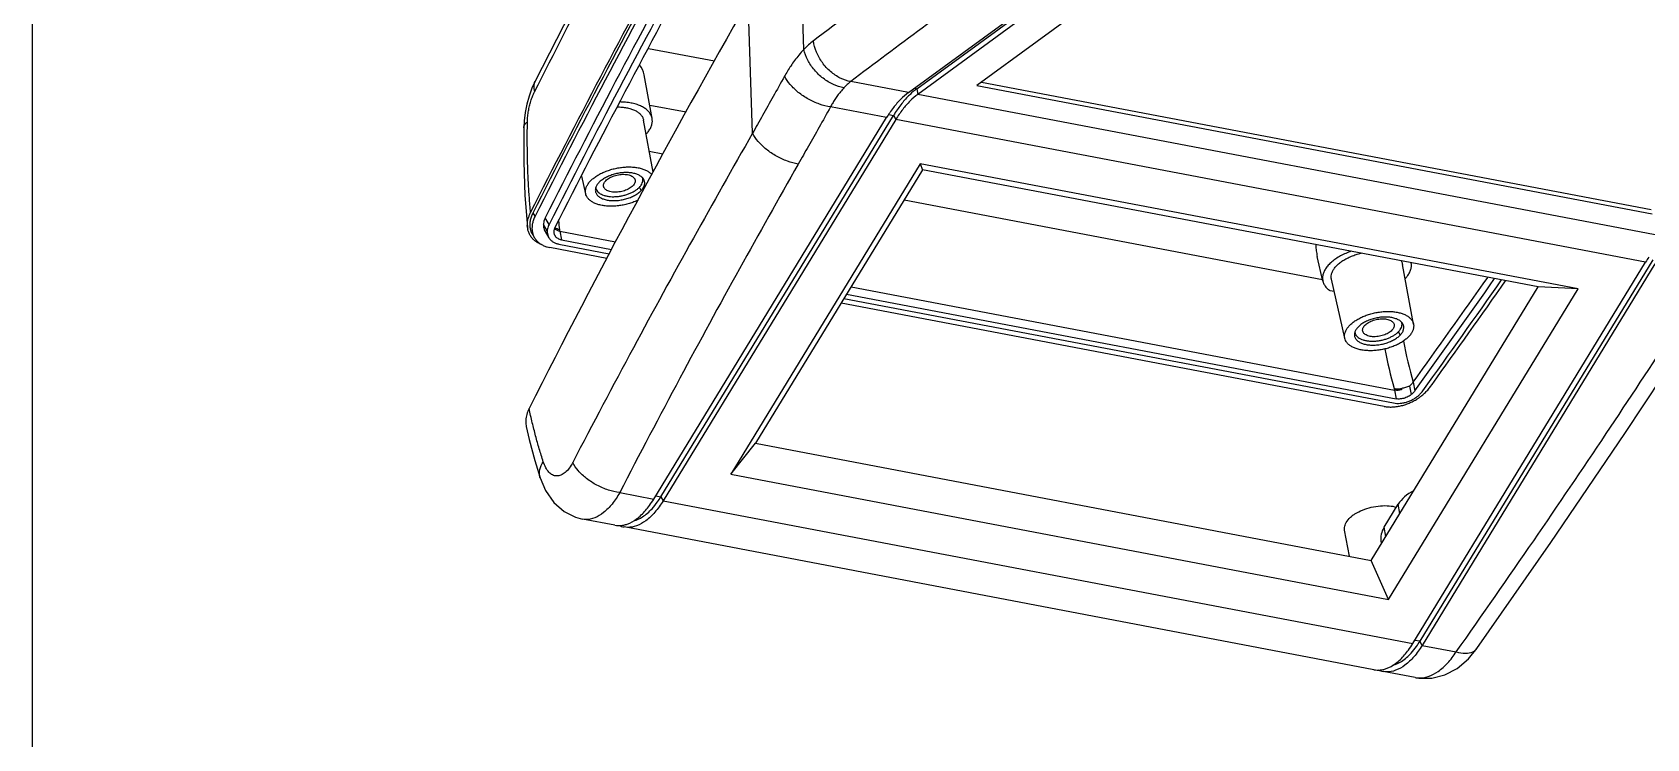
# Model space of a CAD drawing. Header units: millimetres. Extents: x -2947 to 97, y -3022 to 322.
# Drawn here: x -2052.6 to -1891.6, y -2228.8 to -2158.4 of the extents above; entities that cross this region are included whole.
import ezdxf

# ---------------------------------------------------------------- set-up
doc = ezdxf.new("R2010")
doc.units = ezdxf.units.MM
doc.layers.get('0').update_dxf_attribs({"linetype": 'CONTINUOUS'})
doc.layers.get('Defpoints').update_dxf_attribs({"linetype": 'CONTINUOUS'})

msp = doc.modelspace()

# ---------------------------------------------------------------- linework, layer by layer
at = {"color": 7}
for p, q in [((-1965.198497382367, -2164.444777481754), (-1918.122194404267, -2130.087105257353)), ((-1964.361793097167, -2164.069100855554), (-1917.285490119067, -2129.711428631254)), ((-1917.192521552467, -2130.263916289453), (-1964.268824530567, -2164.621588513754)), ((-1915.652290758267, -2132.548055700954), (-1958.378363659567, -2163.730801908954)), ((-1975.632687225667, -2160.157345748853), (-1976.001516724167, -2149.020033511354)), ((-1996.363378551067, -2151.437903607753), (-2002.444286420367, -2163.293468454453)), ((-1980.749333304067, -2168.500937831353), (-1981.191596587567, -2155.314798158353)), ((-1991.133413210167, -2160.037904479554), (-1984.537045591067, -2161.292447594954)), ((-1990.761072545067, -2167.023837329054), (-1991.558670922567, -2162.667038815854)), ((-2002.761075655467, -2163.995671054453), (-2003.044131415367, -2164.790177855254)), ((-2002.444211619767, -2163.293346167553), (-2002.761075655467, -2163.995671054453)), ((-2002.444222172467, -2163.293340851654), (-2002.444286420367, -2163.293468454453)), ((-1965.198497382367, -2164.444777481754), (-1970.955588438667, -2163.349855235754)), ((-1964.617196119567, -2164.020526701854), (-1964.361793097167, -2164.069100855554)), ((-1964.361793097167, -2164.069100855554), (-1964.268824530567, -2164.621588513754)), ((-1958.378363659567, -2163.730801908954), (-1890.996245472267, -2176.545957088654)), ((-1957.915534037967, -2163.393015221654), (-1891.095832256567, -2176.101206510753)), ((-2003.266268163567, -2165.606824960654), (-2003.427723060567, -2166.430572354453)), ((-2003.044131415367, -2164.790177855254), (-2003.266268163567, -2165.606824960654)), ((-1991.005628104867, -2165.687977917254), (-1987.382672332367, -2166.377014440353)), ((-1967.380531271067, -2166.942523223954), (-1972.971262562967, -2165.879239587553)), ((-1889.477604401367, -2178.845853316053), (-1964.268824530567, -2164.621588513754)), ((-2003.528387960167, -2167.246514043954), (-2003.567199332767, -2167.973099539954)), ((-2003.427723060567, -2166.430572354453), (-2003.528387960167, -2167.246514043954)), ((-1990.668932632967, -2172.387940594454), (-1991.619754147667, -2167.194176567953)), ((-1990.600173731867, -2204.962507374254), (-1967.380531271067, -2166.942523223954)), ((-1989.894391479967, -2204.736695492653), (-1966.674749019267, -2166.716711342353)), ((-1966.450858419367, -2167.119334256054), (-1989.670500880067, -2205.139318406354)), ((-1967.162373975167, -2166.623971760253), (-1966.674749019267, -2166.716711342353)), ((-1966.674749019267, -2166.716711342353), (-1966.450858419367, -2167.119334256054)), ((-1891.659638290067, -2181.343599058253), (-1966.450858419367, -2167.119334256054)), ((-2003.567209309567, -2167.973084483954), (-2003.571508219567, -2171.343430878554)), ((-1991.051882011767, -2170.296119283254), (-1989.683864740567, -2170.556297414853)), ((-2003.571508219567, -2171.343430878554), (-2003.449042413767, -2174.700723132953)), ((-1964.029285700267, -2171.530499987054), (-1982.925342708267, -2202.471018953353)), ((-1963.799550367067, -2172.129630035054), (-1980.446076778967, -2199.386753886354)), ((-1898.404511783367, -2184.011432376853), (-1964.029285700267, -2171.530499987054)), ((-1964.029285700267, -2171.530499987054), (-1963.799550367067, -2172.129630035054)), ((-1902.381492726967, -2183.810502656153), (-1963.799550367067, -2172.129630035054)), ((-1997.390242911767, -2174.535096065953), (-1997.790548983467, -2172.764309059453)), ((-1991.862153634367, -2174.213907625253), (-1992.020124902567, -2173.865200879453)), ((-2003.449042413767, -2174.700723132953), (-2003.203451726167, -2177.858076789454)), ((-1965.632294452367, -2175.130576375654), (-1923.893142376667, -2183.068790924353)), ((-2002.439555825867, -2176.759475157154), (-2002.627654251867, -2176.426687367554)), ((-2001.041963714967, -2177.588087434954), (-2001.418169422267, -2176.922529359454)), ((-2003.201695451167, -2177.880664231053), (-2003.203724667467, -2177.858098019854)), ((-2002.667898839867, -2178.625304655954), (-2002.479500179767, -2178.933460046554)), ((-2001.227990906067, -2178.233576534354), (-2001.610935451867, -2177.591920472354)), ((-2001.434746723167, -2178.303127393954), (-2001.057977463967, -2178.919399695853)), ((-1999.975362968167, -2178.270299793353), (-1994.402507837367, -2179.330180425054)), ((-1999.975362968167, -2178.270299793353), (-1999.799579391767, -2179.129983190353)), ((-1995.286816839367, -2180.974471711654), (-2000.951392125467, -2179.897147138553)), ((-2000.055996723967, -2179.549842601154), (-1995.034280779467, -2180.504904126354)), ((-1999.799579391767, -2179.129983190353), (-1994.805637229867, -2180.079762467054)), ((-1923.857202915067, -2183.227772104353), (-1924.410436115867, -2180.780499297553)), ((-1914.811665102267, -2187.533948279154), (-1915.898861166767, -2181.595252402254)), ((-1914.879280750867, -2219.363583208553), (-1891.659638290067, -2181.343599058253)), ((-1890.953856038267, -2181.117787176654), (-1914.173498499067, -2219.137771326953)), ((-1890.729965438367, -2181.520410090353), (-1913.949607899167, -2219.540394240653)), ((-1921.669349930767, -2188.936171900254), (-1923.000578011367, -2183.047374416853)), ((-1971.632638141867, -2184.955575720754), (-1916.805744830767, -2195.382899154653)), ((-1971.376220577167, -2184.535716036753), (-1916.549326932967, -2194.963038921854)), ((-1970.924122223867, -2183.795447436354), (-1916.725111147867, -2194.103356173654)), ((-1922.722388699367, -2184.277967839953), (-1923.116274602867, -2184.203056140654)), ((-1919.028019138767, -2211.067626507453), (-1902.381492726967, -2183.810502656153)), ((-1917.300568791367, -2214.951951343154), (-1898.404511783367, -2184.011432376853)), ((-1898.404511783367, -2184.011432376853), (-1902.381492726967, -2183.810502656153)), ((-1917.732532833667, -2195.724233466154), (-1971.915850386467, -2185.419309177053)), ((-1916.141260653367, -2188.614983459554), (-1916.299231923467, -2188.266276715754)), ((-1893.723208536367, -2198.423530295353), (-1886.664920357467, -2187.736561415554)), ((-1914.854095578967, -2193.321226728754), (-1914.678312002467, -2194.180910125654)), ((-1916.725111147867, -2194.103356173654), (-1916.549327568367, -2194.963039585453)), ((-1915.212107811767, -2193.690783765754), (-1915.036323515667, -2194.550470681853)), ((-1913.120428904167, -2193.746738519953), (-1912.963297884467, -2193.528492960853)), ((-2003.324700123667, -2197.727378227454), (-2003.021056030267, -2199.020564214853)), ((-2003.021056030267, -2199.020564214853), (-2002.468830912267, -2201.103049186754)), ((-1982.925342708267, -2202.471018953353), (-1980.446076778967, -2199.386753886354)), ((-1980.446076778967, -2199.386753886354), (-1919.028019138767, -2211.067626507453)), ((-1901.106905635267, -2209.297512849953), (-1893.723208536367, -2198.423530295353)), ((-2002.468830912267, -2201.103049186754), (-2001.939952421967, -2202.848517635954)), ((-2001.939383374267, -2202.850283069653), (-2001.939952421967, -2202.848517635954)), ((-2001.939362483267, -2202.850276332953), (-2001.409822938767, -2204.103995153353)), ((-1982.925342708267, -2202.471018953353), (-1917.300568791367, -2214.951951343154)), ((-2001.409822938767, -2204.103995153353), (-2000.570714514767, -2205.305560679154)), ((-1993.999376283167, -2204.315508262654), (-1990.600173731867, -2204.962507374254)), ((-1990.403170290067, -2204.639932737453), (-1989.894391479967, -2204.736695492653)), ((-2000.570714514767, -2205.305560679154), (-1999.550172626567, -2206.193332269854)), ((-1999.550172626567, -2206.193332269854), (-1998.392550082667, -2206.769993869454)), ((-1989.894391479967, -2204.736695492653), (-1989.670500880067, -2205.139318406354)), ((-1989.670500880067, -2205.139318406354), (-1914.879280750867, -2219.363583208553)), ((-1917.745529024067, -2207.771834753753), (-1916.345676458367, -2205.479707626953)), ((-1916.174244941667, -2206.394839235753), (-1916.345676458367, -2205.479707626953)), ((-1998.392550082667, -2206.769993869454), (-1997.692941017067, -2206.956350265354)), ((-1994.491215974467, -2207.565322715754), (-1997.698463824767, -2206.955348140853)), ((-1918.770322993567, -2221.966398550053), (-1993.561543122767, -2207.742133747854)), ((-1917.574097685867, -2208.686966654954), (-1917.745529024067, -2207.771834753753)), ((-1921.211927320167, -2210.652277109254), (-1921.686047211867, -2208.062446315953)), ((-1918.058989061867, -2209.141268462054), (-1918.011116424567, -2209.402543802554)), ((-1908.482225907167, -2219.868002215454), (-1901.106905635267, -2209.297512849953)), ((-1917.300568791367, -2214.951951343154), (-1919.028019138767, -2211.067626507453)), ((-1914.173498499067, -2219.137771326953), (-1914.682277309067, -2219.041008571754)), ((-1913.949607899167, -2219.540394240653), (-1914.173498499067, -2219.137771326953)), ((-1913.949607899167, -2219.540394240653), (-1910.549839314067, -2220.186466490454)), ((-1909.332043258367, -2220.892448504853), (-1908.482437576467, -2219.868268611153)), ((-1908.482422086567, -2219.868279569353), (-1908.482225907167, -2219.868002215454)), ((-1914.633402293067, -2222.753184156853), (-1917.840650141867, -2222.143209582153)), ((-1911.703779460867, -2222.481767907253), (-1910.471139176967, -2221.843584750854)), ((-1910.471139176967, -2221.843584750854), (-1909.332043258367, -2220.892448504853)), ((-1914.636369627567, -2222.752574329354), (-1914.273125409167, -2222.808630150053)), ((-1914.273125409167, -2222.808630150053), (-1912.988543173267, -2222.803147172153)), ((-1912.988543173267, -2222.803147172153), (-1911.703779460867, -2222.481767907253))]:
    msp.add_line(p, q, dxfattribs=at)
for centre, radius, start, end in [((-1669.163537718567, -2559.716225891454), 498.181434484, 125.2413744644009, 127.2855260321952), ((-1959.600755883567, -2170.337807282954), 7.877831287699999, 133.6190127423823, 135.0243754921983), ((-1957.267850100567, -2173.112187560053), 11.8461419237, 145.781852281013, 148.6129737670972), ((-1995.701433174967, -2173.823456275054), 0.6900082165000001, 188.6176651476204, 200.4362033864026), ((-1995.692061477467, -2173.820357159253), 0.6998722710999999, 200.406060369902, 204.8757218891114), ((-1930.892269282167, -2171.172082550353), 69.4661806374, 184.9924047668954, 185.7271852822114), ((-2001.106561643567, -2177.679484915053), 2.1047554229, 184.738543859897, 184.8680716239047), ((-2001.055179581467, -2177.609422744054), 2.1628882032, 186.6021085469844, 187.2001455102924), ((-2001.080753553767, -2177.612881512353), 2.137082402, 187.1940820765964, 190.6895073541988), ((-2001.117144582967, -2177.619551530754), 2.100085684, 190.6948487010895, 192.2072759184074), ((-1999.926901142867, -2177.133164910254), 0.953310628, 236.6842788290023, 239.1603119189032), ((-1938.483549477167, -2164.728306826653), 62.9652975766, 192.2649969306894, 192.4196773332122), ((-2000.453801641067, -2177.168419165053), 2.7728695041, 251.9872413511069, 253.4198535952001), ((-2000.397510143067, -2176.969443203754), 2.9796368202, 253.4742346524045, 259.2870272079937), ((-1916.287485651267, -2181.652649639153), 1.2679129752, 10.34993940778627, 11.39811417770457), ((-1881.546957183867, -2187.513263358953), 11.8461418504, 145.7818524365105, 148.6129737515909), ((-2759.334553562167, -1584.834040247354), 1040.8668983244, 324.2255075354004, 324.9320489231049), ((-2758.806225629767, -1585.947274338053), 1040.4326457143, 324.2254863654908, 324.9814706209845), ((-2758.776022409167, -1585.377790997254), 1041.3811973351, 324.2255203025955, 324.9708532608957), ((-2760.136210693868, -1583.735581126553), 1043.814801352, 324.2537561419961, 324.9491461009895), ((-1919.980539945767, -2188.224532065353), 0.6900084671, 188.617615408996, 200.4362233103074), ((-1919.971169416967, -2188.221433357553), 0.6998712840000001, 200.4060820840125, 204.87553873458), ((-1864.167052558467, -2179.369719291454), 54.56618714930001, 191.2362844636119, 195.4859968200088), ((-1864.047134756367, -2179.128114659354), 52.7521724382, 191.0162035745896, 195.6079020946953), ((-1865.315434519667, -2185.526227202854), 52.1202647025, 189.2888450860047, 189.4719181299035), ((-1997.239894642667, -2200.261005836554), 8.601640227899999, 324.6325493796919, 328.6456242215999), ((-1993.140619683167, -2205.556340538753), 2.2250480933, 245.9303522018954, 259.0998572596928), ((-1994.175111851867, -2204.857274038054), 2.7540125105, 282.2297897130104, 289.7278271667036), ((-1918.781176631367, -2209.380620852254), 3.4846699148, 124.8214043769049, 127.9292094193043), ((-1918.546366730267, -2209.716472251353), 3.8944637437, 122.7289847447984, 124.8359094137026), ((-1921.519001661767, -2214.662081670854), 8.601640227899999, 324.6325493796919, 328.6456242215048), ((-1917.419726702267, -2219.957416373054), 2.2250480933, 245.9303522018954, 259.0998572596928), ((-1918.454218870867, -2219.258349872353), 2.7540125105, 282.2297897130104, 289.7278271667036)]:
    msp.add_arc(centre, radius, start, end, dxfattribs=at)
for centre, major_axis, ratio, start_param, end_param in [((-1377.839573018267, -2242.921943346753), (-625.6382878212002, -491.4742782661), 0.6537666042, -1.014152165, -0.9502562337999999), ((-1995.923358178967, -2164.171915741753), (-4.1500573001, -2.1387552492), 0.6899303218, 2.9352154037, 3.275713201), ((-1913.989915343467, -2205.927741097354), (-2.5381572091, -1.3080051454), 0.6899313148, -1.5991587707, -0.8479835239), ((-1915.389767909167, -2208.219868224154), (-2.5381572091, -1.3080051454), 0.6899313148, -0.8479835239, -0.2063824106)]:
    msp.add_ellipse(centre, major_axis=major_axis, ratio=ratio, start_param=start_param, end_param=end_param, dxfattribs=at)
for points, start_tangent, end_tangent in [([(-1926.222419759367, -2126.539369814053), (-1942.093900287067, -2136.477990835353), (-1958.887288197967, -2147.786007803054), (-1974.670999446067, -2159.295880009054)], (-0.8553884462645402, -0.517987071264463), (-0.7961784139642816, -0.6050619250434792)), ([(-2002.499198371367, -2164.385254418954), (-1996.515547470867, -2152.758379272854), (-1990.205104133667, -2140.932607954854), (-1983.556771878267, -2128.910851482054)], (0.4509659944249097, 0.8925411317537989), (0.4904937304387285, 0.8714447202205657)), ([(-2002.882973276167, -2176.403821366954), (-1995.886796072567, -2162.835551281653), (-1988.608728331667, -2149.291911369854), (-1981.050754232767, -2135.777047421754)], (0.450626661318173, 0.8927125024940764), (0.4953387209424562, 0.8686999203033757)), ([(-2002.627654327667, -2176.426687551053), (-1995.627122482767, -2162.861280116454), (-1988.346261862967, -2149.323324469754), (-1980.788375858967, -2135.818963436754)], (0.4509309745851743, 0.892558825041613), (0.4956171468383019, 0.8685411007890538)), ([(-1980.606470626067, -2136.162702870954), (-1988.164188290667, -2149.667137514154), (-1995.442512815667, -2163.200700747554), (-2002.439555910167, -2176.759475352053)], (-0.495607279100799, -0.868546731559277), (-0.4509309747926854, -0.892558824936776)), ([(-1979.623181778067, -2136.374148754453), (-1987.168134203467, -2149.862393921153), (-1994.433871856667, -2163.380042694953), (-2001.418171915367, -2176.922535100553)], (-0.4954340054439548, -0.8686455814944086), (-0.4506951348701216, -0.8926779348703556)), ([(-1979.249049561867, -2137.043483206054), (-1986.793301441867, -2150.530546289053), (-1994.058300911667, -2164.046829744254), (-2001.041963272567, -2177.588087455753)], (-0.4954336178594958, -0.8686458025539817), (-0.4506951348704427, -0.8926779348701934)), ([(-2000.425272701667, -2177.873014021754), (-1993.447697091167, -2164.343559339054), (-1986.188053837467, -2150.837213592254), (-1978.649880993967, -2137.361071167653)], (0.4506951348729648, 0.8926779348689202), (0.4954340055462612, 0.868645581436058)), ([(-1974.670999446067, -2159.295880009054), (-1975.160981388467, -2159.701433986254), (-1975.632687225667, -2160.157345748853)], (-0.7961774266664619, -0.6050632241896469), (-0.6938125612585706, -0.7201556289024077)), ([(-1970.955590979867, -2163.349858463854), (-1971.992275906767, -2163.001501322453), (-1972.963608405367, -2162.351898842554), (-1973.780348271967, -2161.460732603954), (-1974.367458346567, -2160.409877615553), (-1974.670998477167, -2159.295880131054)], (-0.984547640233775, 0.1751169440976666), (-0.1338469442305086, 0.991002015901156)), ([(-1975.632687225667, -2160.157345748853), (-1976.117762960367, -2160.700790287954), (-1976.549650899567, -2161.251333310154), (-1976.931705091467, -2161.796110350153), (-1977.266890422467, -2162.323625616653), (-1977.558022369967, -2162.823707956054)], (-0.6919279413580587, -0.7219665670708021), (-0.4877462550056263, -0.8729854470310411)), ([(-1971.626736696667, -2163.965708716054), (-1972.684303332667, -2163.635780052353), (-1973.700557909267, -2163.023741921053), (-1974.581628973867, -2162.186128294853), (-1975.246131977067, -2161.200309558753), (-1975.632686765067, -2160.157345806454)], (-0.9860700103686216, 0.1663307988666757), (-0.2190312640122281, 0.975717841071488)), ([(-2003.198672332067, -2167.343814151054), (-2003.165928026867, -2166.799454218154), (-2003.095752681867, -2166.279807793153), (-2002.993833673367, -2165.779752668754), (-2002.862057466267, -2165.297855282254), (-2002.698825147567, -2164.832504799053), (-2002.499198371367, -2164.385254418954)], (0.01875773654828378, 0.999824058182031), (0.4508959111040127, 0.8925765386507098)), ([(-2002.443007260067, -2163.294105319754), (-2002.564347011867, -2163.683795401053), (-2002.499198370267, -2164.385254419154)], (-0.4456929676542428, -0.8951858905185861), (0.2834977274883255, -0.9589729081204302)), ([(-1977.558022369967, -2162.823707956054), (-1978.690939546467, -2164.847651885654), (-1979.741844295167, -2166.717276076854), (-1980.749334570467, -2168.500900152554)], (-0.4877462122036606, -0.8729854709449532), (-0.4928532017820275, -0.8701124763461355)), ([(-1972.971264176067, -2165.879242472254), (-1974.064830614067, -2165.598500869354), (-1975.168174575167, -2165.098345064153), (-1976.178165842867, -2164.425524918854), (-1977.000399932367, -2163.642929333953), (-1977.558022134067, -2162.823707985754)], (-0.988615585557297, 0.1504633642891279), (-0.4468838488057469, 0.8945919883816097)), ([(-1971.626736842467, -2163.965707907654), (-1971.966721142467, -2164.355807351254), (-1972.268789536767, -2164.750947064654), (-1972.535444591567, -2165.141901413253), (-1972.768903085367, -2165.520430895353), (-1972.971262615067, -2165.879239577654)], (-0.683627980817852, -0.7298306542225441), (-0.4756390146202523, -0.8796405673745814)), ([(-1970.955588573967, -2163.349855209954), (-1971.298124028667, -2163.639695376254), (-1971.626736842467, -2163.965707907654)], (-0.7902928559492908, -0.6127293055138735), (-0.6836301765051078, -0.7298285975293071)), ([(-1964.361793097167, -2164.069100855554), (-1965.035355089067, -2164.634706611253)], (-0.8077525918516166, -0.5895216284047565), (-0.7240249319260907, -0.6897738020173132)), ([(-1994.236185113567, -2165.871895338654), (-1993.767529325167, -2165.893781146553), (-1993.314606972967, -2165.956543999153)], (0.9999883648362765, -0.004823918746199704), (0.982390875242773, -0.1868372774361118)), ([(-1990.761096105367, -2167.023780890053), (-1990.770320727967, -2166.978055448154), (-1990.885164920667, -2166.661184744853), (-1991.082818335267, -2166.369059423153), (-1991.360418679467, -2166.105924900353), (-1991.711193064167, -2165.878192103254), (-1992.130129514067, -2165.689120042054), (-1992.606944366567, -2165.543346878554), (-1993.134873290067, -2165.442941884553), (-1993.700931014267, -2165.390374665254), (-1993.986539538667, -2165.382321155153)], (-0.1796694596308614, 0.9837270379917157), (-0.9999678652886338, 0.008016756831320011)), ([(-1993.314606972967, -2165.956543999153), (-1992.899554214367, -2166.058858114154), (-1992.530820326567, -2166.198640671053), (-1992.215911668367, -2166.373046100254), (-1991.961238871867, -2166.578524010154), (-1991.771986340667, -2166.810891462953), (-1991.652006710667, -2167.065418127454), (-1991.619813271467, -2167.194178767053)], (0.9823908752336927, -0.1868372774838551), (0.1800122761353165, -0.9836643637138547)), ([(-1972.971262562967, -2165.879239587553), (-1974.109785548267, -2167.905617309254), (-1975.167436884267, -2169.778149474654), (-1976.183796224367, -2171.565951600453)], (-0.4889677912444036, -0.8723018394601546), (-0.4956451102781669, -0.8685251433650863)), ([(-1965.198497382367, -2164.444777481754), (-1965.964345904167, -2165.105728644754), (-1966.696846006967, -2165.944211704254), (-1967.063454471867, -2166.450565124253)], (-0.8077525918707148, -0.5895216283785885), (-0.5627300559424496, -0.8266407225264236)), ([(-1965.173593162567, -2164.769709721053), (-1965.950043834467, -2165.658502681554), (-1966.674749019267, -2166.716711342353)], (-0.706889120622614, -0.7073243747711424), (-0.5212082330300737, -0.8534295388734026)), ([(-1964.268824530567, -2164.621588513754), (-1965.034673052367, -2165.282539676854), (-1965.767173155167, -2166.121022736254), (-1966.450858419367, -2167.119334256054)], (-0.8077525918768043, -0.5895216283702446), (-0.5212082330150241, -0.8534295388825935)), ([(-2003.562165274067, -2167.973166072054), (-2003.524800096967, -2167.760858094054), (-2003.198672412467, -2167.343814135454)], (0.0161688973131888, 0.9998692748353035), (0.7738951242891995, 0.6333137742078601)), ([(-2002.882972948267, -2176.403820734553), (-2003.009704877267, -2174.893453639953), (-2003.100252044467, -2173.458538852954), (-2003.160669069467, -2172.106009620154), (-2003.196418851967, -2170.843695370053), (-2003.212521875967, -2169.682836470154), (-2003.213389433667, -2168.555523098454), (-2003.198672332067, -2167.343814151054)], (-0.0946803014338003, 0.9955077300153952), (0.01868296189350711, 0.999825458235029)), ([(-1991.360141041067, -2168.589163598153), (-1991.163181455367, -2168.356903176354), (-1990.939249607467, -2168.008243432354), (-1990.797817375967, -2167.658169663954), (-1990.741064074667, -2167.312038427054), (-1990.761096105367, -2167.023780890053)], (0.6827635889046425, 0.7306393649852521), (-0.1796694596153818, 0.9837270379945428)), ([(-1980.749333304067, -2168.500937831353), (-1986.648528495567, -2178.947602059754), (-1992.630815478767, -2189.879570262353), (-1998.672748175167, -2201.299398612954)], (-0.4973422915545269, -0.8675544046521186), (-0.4612346114506139, -0.8872782163447951)), ([(-1976.183796224367, -2171.565951600453), (-1977.269216589967, -2171.279463704454), (-1978.365099648167, -2170.775682733854), (-1979.369753867267, -2170.101356613254), (-1980.189953217567, -2169.319058858654), (-1980.749588001367, -2168.501382121653)], (-0.987474032979783, 0.1577816028269528), (-0.4513918773778995, 0.8923258222405398)), ([(-1997.390184067667, -2174.535154061254), (-1997.413926987367, -2174.357042125253), (-1997.390333010867, -2174.083809961153), (-1997.297019550367, -2173.805082755353), (-1997.135886198767, -2173.526534590254), (-1996.910213166367, -2173.253835902954), (-1996.624594505567, -2172.992538052454), (-1996.284844588367, -2172.747960309553), (-1995.897879743467, -2172.525081571654), (-1995.471577459167, -2172.328439007154), (-1995.014616020667, -2172.162035691654), (-1994.536297844967, -2172.029259116754), (-1994.046360110967, -2171.932812230653), (-1993.554776537867, -2171.874658413753), (-1993.071554349667, -2171.855981510053), (-1992.606530556667, -2171.877161727653), (-1992.169171702267, -2171.937767898154)], (-0.2200965672929415, 0.9754780884601476), (0.9823908752340764, -0.1868372774818375)), ([(-1991.596517960367, -2173.099758472054), (-1991.730232991567, -2172.921944528754), (-1991.975161586167, -2172.728891489754), (-1992.296828850567, -2172.577670184954), (-1992.682411722367, -2172.473799281854), (-1993.117465672667, -2172.421596310954), (-1993.585002209967, -2172.422721871454), (-1994.067208940967, -2172.477483739253), (-1994.545521829067, -2172.583435331353), (-1995.001474162567, -2172.736829661654), (-1995.417740174967, -2172.931472494054), (-1995.778006685367, -2173.160128827953), (-1996.068869911067, -2173.413847856653)], (-0.4918930022595869, 0.8706556577247114), (-0.6915844926954138, -0.7222955693227165)), ([(-1976.183796224367, -2171.565951600453), (-1982.047497716267, -2181.997043226554), (-1987.993971974167, -2192.913036405053), (-1993.999376283167, -2204.315508262654)], (-0.4956423943951336, -0.868526693244519), (-0.4595859767894006, -0.8881332838817226)), ([(-1992.169171702267, -2171.937767898154), (-1991.768381151467, -2172.036566254853), (-1991.412317844167, -2172.171545548053), (-1991.108230202367, -2172.339957988554), (-1990.862308573667, -2172.538375184854), (-1990.788854425667, -2172.616589895154)], (0.9823908752316742, -0.1868372774944692), (0.6554144385291559, -0.75526943124127)), ([(-1996.068869911067, -2173.413847856653), (-1996.278636764967, -2173.682990303654), (-1996.350688749967, -2173.820093854354), (-1996.399782437567, -2173.957124142853), (-1996.424643637467, -2174.086862762754)], (-0.6915844926689554, -0.72229556934805), (-0.108342886397848, -0.9941135845400076)), ([(-1996.327001236667, -2174.114759431754), (-1996.212375790567, -2174.292137945553), (-1996.044382859067, -2174.449102430253), (-1995.825632593767, -2174.582692496354), (-1995.562695400267, -2174.688675330553), (-1995.261399714767, -2174.764946327054), (-1994.929375638167, -2174.809124437154), (-1994.575759718967, -2174.820401914053), (-1994.207994036967, -2174.798359489053), (-1993.837481719967, -2174.743811643154), (-1993.470824466867, -2174.657966797453), (-1993.120164260767, -2174.543539707954), (-1992.791112572467, -2174.402837591254), (-1992.494323661767, -2174.240404471153), (-1992.234986112567, -2174.059400998653), (-1992.020124902567, -2173.865200879453)], (0.420657923903951, -0.9072193290802493), (0.691585149742245, 0.722294940212097)), ([(-1995.598860323367, -2173.812084185453), (-1995.609698431667, -2173.689425875254), (-1995.579134961867, -2173.535074200854), (-1995.501602291767, -2173.379119611754), (-1995.379456212267, -2173.226300709253), (-1995.216408070267, -2173.081260818354), (-1995.017412001067, -2172.948406902754), (-1994.788514399467, -2172.831775661354), (-1994.536670203367, -2172.734910875553), (-1994.269531571167, -2172.660755732753), (-1993.995215374967, -2172.611563399454), (-1993.722056573567, -2172.588828559853), (-1993.458354959067, -2172.593242000553), (-1993.212122971567, -2172.624669621353)], (-0.2194785718554639, 0.9756173207238), (0.9823908752329945, -0.1868372774875262)), ([(-1994.854491035967, -2174.339970049054), (-1995.075771762167, -2174.282483160554), (-1995.265377724367, -2174.200683714254), (-1995.417547841067, -2174.097057144953), (-1995.527658500367, -2173.974752093653), (-1995.592364045667, -2173.837484737353), (-1995.598860323367, -2173.812084185453)], (-0.9823908752351121, 0.1868372774763921), (-0.2194785718580057, 0.9756173207232282)), ([(-1992.464012261167, -2173.170949443454), (-1992.456915575767, -2173.275213795153), (-1992.487479045567, -2173.429565469553), (-1992.565011715667, -2173.585520058653), (-1992.687157795167, -2173.738338961154), (-1992.850205937167, -2173.883378852054), (-1993.049202006367, -2174.016232767653), (-1993.278099607967, -2174.132864009054), (-1993.529943804067, -2174.229728794854), (-1993.797082436367, -2174.303883937654), (-1994.071398632467, -2174.353076270953), (-1994.344557433867, -2174.375811110554), (-1994.608259048367, -2174.371397669854), (-1994.854491035967, -2174.339970049054)], (0.1791684342171791, -0.9838184142310837), (-0.982390875235836, 0.1868372774725864)), ([(-1993.212122971567, -2172.624669621353), (-1992.990842245267, -2172.682156509853), (-1992.801236283067, -2172.763955956153), (-1992.649066166367, -2172.867582525454), (-1992.538955507067, -2172.989887576754), (-1992.474249961767, -2173.127154933054), (-1992.464012261167, -2173.170949443454)], (0.9823908752300605, -0.186837277502953), (0.1791684342219594, -0.9838184142302132)), ([(-1992.020124902567, -2173.865200879453), (-1991.854189967867, -2173.661695619353), (-1991.740406488767, -2173.453009616053), (-1991.682619117967, -2173.245121460654), (-1991.682358040667, -2173.041887597154), (-1991.703787721167, -2172.944558240753)], (0.6915851497587049, 0.7222949401963368), (-0.2851350450192979, 0.9584873531256649)), ([(-1991.862153634367, -2174.213907625253), (-1991.652386780467, -2173.944765178253), (-1991.580334795367, -2173.807661627553), (-1991.531241107767, -2173.670631339054), (-1991.505758951667, -2173.534987579354), (-1991.503942489367, -2173.402012240454), (-1991.525696115167, -2173.272979370854), (-1991.570924223267, -2173.149163019054), (-1991.596517960367, -2173.099758472054)], (0.6915844927212327, 0.7222955692979955), (-0.4918930022280082, 0.8706556577425524)), ([(-1995.761851843167, -2175.689987583753), (-1996.162642393967, -2175.591189227054), (-1996.518705701267, -2175.456209933854), (-1996.822793343067, -2175.287797493354), (-1997.068714971767, -2175.089380297054), (-1997.251464332267, -2174.864997547053), (-1997.367321174567, -2174.619217028854), (-1997.390184067667, -2174.535154061254)], (-0.9823908752299046, 0.1868372775037731), (-0.2200965673098283, 0.9754780884563375)), ([(-1996.424643637467, -2174.086862762754), (-1996.425264593667, -2174.092767902554), (-1996.427081056067, -2174.225743241454), (-1996.405327430267, -2174.354776111054), (-1996.360099322067, -2174.478592462854), (-1996.200790553867, -2174.705810953154), (-1995.955861959267, -2174.898863992154), (-1995.634194694867, -2175.050085296954), (-1995.248611822967, -2175.153956200053), (-1994.813557872667, -2175.206159170953), (-1994.346021335467, -2175.205033610453), (-1993.863814604367, -2175.150271742653), (-1993.385501716367, -2175.044320150554), (-1992.929549382767, -2174.890925820153), (-1992.513283370467, -2174.696282987853), (-1992.153016860067, -2174.467626653954), (-1991.862153634367, -2174.213907625253)], (-0.1083428863384465, -0.9941135845464816), (0.6915844926954289, 0.722295569322702)), ([(-1992.158675252867, -2175.165289761854), (-1992.459446086267, -2175.299316474754), (-1992.916407524767, -2175.465719790253), (-1993.394725700367, -2175.598496365154), (-1993.884663434467, -2175.694943251253), (-1994.376247007567, -2175.753097068154), (-1994.859469195767, -2175.771773971854), (-1995.324492988767, -2175.750593754254), (-1995.761851843167, -2175.689987583753)], (-0.9007448231418258, -0.4343486659162208), (-0.9823908752328111, 0.1868372774884913)), ([(-2003.204123096267, -2177.853356540554), (-2003.209400481567, -2177.576772646054), (-2003.179300785067, -2177.286946826954), (-2003.113926559267, -2176.992521049253), (-2003.014379280167, -2176.696640676753), (-2002.882973276167, -2176.403821366954)], (-0.08260927103381233, 0.9965820128515576), (0.4506266613395948, 0.8927125024832633)), ([(-2002.667908724367, -2178.625311133654), (-2002.814879212267, -2178.326076743454), (-2002.908951136967, -2177.982363796354), (-2002.938495060967, -2177.612372083854), (-2002.901437389567, -2177.225600874854), (-2002.797320141767, -2176.827237386954), (-2002.627654341167, -2176.426687544254)], (-0.5221598618060438, 0.8528476292507902), (0.4509309230034984, 0.8925588511012665)), ([(-2002.439555910167, -2176.759475352053), (-2002.596132681567, -2177.123411934554), (-2002.697632895667, -2177.483999216253), (-2002.743938005467, -2177.835412885453), (-2002.735239776067, -2178.173519789554), (-2002.672890010067, -2178.493629630953), (-2002.557977600967, -2178.790891821054), (-2002.479492914967, -2178.933457425554)], (-0.4509309747976666, -0.8925588249342594), (0.5216378215757792, -0.8531670311853802)), ([(-2001.418171915367, -2176.922535100553), (-2001.515755348867, -2177.148448169954), (-2001.580165794967, -2177.372819560353), (-2001.610935451867, -2177.591920472354)], (-0.4506951348516769, -0.8926779348796681), (-0.06486882169917021, -0.9978937999463475)), ([(-2001.796987907767, -2179.589842111754), (-2001.983967581467, -2179.508042150853), (-2002.306487182367, -2179.322285239753), (-2002.584715306167, -2179.098751452953), (-2002.815563026267, -2178.840698979253), (-2002.998692234567, -2178.547009037753), (-2003.129788056867, -2178.218833397753), (-2003.169745335667, -2178.063612371253)], (-0.9301850557472547, 0.3670909452226748), (-0.2114738878513238, 0.977383647682447)), ([(-2001.610935451867, -2177.591920472354), (-2001.599036107367, -2177.842796495053), (-2001.541748430767, -2178.078085716154), (-2001.441533998167, -2178.291887960953), (-2001.434747935167, -2178.303128115654)], (-0.04359075741709544, -0.9990494711813845), (0.5215500259043089, -0.8532207044365571)), ([(-2001.227990906067, -2178.233576534354), (-2001.211247109767, -2178.508598979054), (-2001.137819505667, -2178.763128057954), (-2001.057993642967, -2178.919406606154)], (-0.04319955954080308, -0.9990664632823386), (0.5215979488486107, -0.8531914086281706)), ([(-2001.041963272567, -2177.588087455753), (-2001.135946162667, -2177.805554792354), (-2001.198181056067, -2178.021992614053), (-2001.227990906067, -2178.233576534354)], (-0.4506951348683329, -0.8926779348712588), (-0.06526663318640495, -0.9978678602863764)), ([(-2000.530271325167, -2178.487191522153), (-2000.534620260767, -2178.464228968353), (-2000.546196196667, -2178.287665103854)], (-0.2006066814646483, 0.979671863100978), (0.03737311477426723, 0.9993013811118594)), ([(-2000.546196196667, -2178.287665103854), (-2000.526454908367, -2178.152620088953), (-2000.486129560867, -2178.013547602854), (-2000.425272701667, -2177.873014021754)], (0.07129820090114883, 0.9974550448758378), (0.4506951348504176, 0.8926779348803039)), ([(-1999.799579391767, -2179.129983190353), (-1999.984224377767, -2179.079746903553), (-2000.150294733067, -2179.002565786353), (-2000.291689677167, -2178.900245078954), (-2000.405466158667, -2178.774016691853), (-2000.487088566067, -2178.627915659753), (-2000.530271325167, -2178.487191522153)], (-0.9823908752368106, 0.1868372774674623), (-0.2006066814375247, 0.979671863106532)), ([(-1999.975368910067, -2178.270269905554), (-2000.131853469667, -2178.225859681153), (-2000.274593914167, -2178.166966733354), (-2000.402390376567, -2178.082717146954), (-2000.488275070167, -2178.017395322153)], (-0.9823908765654418, 0.186837270481516), (-0.7523669241885761, 0.658744268580017)), ([(-2000.011697854967, -2178.104242207954), (-2000.230214366367, -2178.040079935154), (-2000.415604141967, -2177.951682186953)], (-0.9767102758665294, 0.2145624315129002), (-0.8584518560125799, 0.5128941517589733)), ([(-2002.479492914967, -2178.933457425554), (-2002.393564553867, -2179.061231396854), (-2002.182845469367, -2179.300120597454), (-2001.930112678567, -2179.505110390054), (-2001.638792301267, -2179.673890835953), (-2001.311252662767, -2179.805383903553)], (0.5216378215610726, -0.8531670311943721), (0.950970244079339, -0.309282386947078)), ([(-2001.057993642967, -2178.919406606154), (-2001.010925331267, -2178.990380228353), (-2000.833442665767, -2179.187336800554), (-2000.611910683167, -2179.347891677353), (-2000.350088924567, -2179.469788187953), (-2000.055996284067, -2179.549841776653)], (0.5215979488020293, -0.8531914086566481), (0.982390875414371, -0.1868372765338481)), ([(-1924.556217308667, -2179.593862707954), (-1924.555542924667, -2179.661715112454), (-1924.513796350167, -2180.207176414754), (-1924.410710052267, -2180.779291902753)], (0.001907766624700195, -0.9999981802115969), (0.2205824123120033, -0.9753683403610236)), ([(-1921.047209024867, -2180.259227710754), (-1921.570216020567, -2180.467385506754), (-1922.091669304067, -2180.725137177354), (-1922.560919624867, -2181.012864438953), (-1922.970797417067, -2181.326159813354), (-1923.311773833567, -2181.657755005654), (-1923.578458803367, -2182.002389069154), (-1923.764803377667, -2182.352272845153), (-1923.867751382767, -2182.701626972354), (-1923.885023518267, -2183.042800713054), (-1923.857134011267, -2183.227789110853)], (-0.942108974945466, -0.3353068435436466), (0.2203638580617936, -0.9754177413088823)), ([(-1923.000517073267, -2183.047434475854), (-1923.025104889367, -2182.862984392853), (-1923.000671316767, -2182.580029210354), (-1922.904037278967, -2182.291383444054), (-1922.737169966467, -2182.002923089653), (-1922.503466316467, -2181.720520367854), (-1922.207683861267, -2181.449924183753), (-1921.855843878867, -2181.196643095454), (-1921.455108816467, -2180.965833175454), (-1921.013636484467, -2180.762193047954), (-1920.540413986467, -2180.589868238953), (-1920.041911437367, -2180.451618705254)], (-0.2200965672811445, 0.9754780884628095), (0.9732132440352697, 0.2299042879859937)), ([(-1916.052097994667, -2181.210387209454), (-1915.931113729767, -2181.466493961754), (-1915.898920290467, -2181.595254601354)], (0.5372132644588657, -0.843446446722878), (0.1800122760419443, -0.9836643637309419)), ([(-1915.639248115867, -2182.990239491553), (-1915.442287233767, -2182.757977386354), (-1915.218355360867, -2182.409316845054), (-1915.076923918167, -2182.059243824654), (-1915.020171004167, -2181.713112031954), (-1915.040203117667, -2181.424856763953)], (0.6827636080090829, 0.7306393471326461), (-0.1796694272152035, 0.983727043912162)), ([(-1923.857134011267, -2183.227789110853), (-1923.816347229867, -2183.369900219754), (-1923.663141012367, -2183.676025780454), (-1923.428215736867, -2183.955625944153), (-1923.116274602867, -2184.203056140654)], (0.2203638580902308, -0.9754177413024578), (0.8349770795658249, -0.5502847232112901)), ([(-1921.669291086667, -2188.936229895553), (-1921.693034006467, -2188.758117959554), (-1921.669440029967, -2188.484885795453), (-1921.576126569367, -2188.206158589654), (-1921.414993217767, -2187.927610424554), (-1921.189320185467, -2187.654911737254), (-1920.903701524567, -2187.393613886753), (-1920.563951607367, -2187.149036143854), (-1920.176986762467, -2186.926157405953), (-1919.750684478167, -2186.729514841454), (-1919.293723039667, -2186.563111525953), (-1918.815404864067, -2186.430334951053), (-1918.325467129967, -2186.333888064953), (-1917.833883556867, -2186.275734248054), (-1917.350661368667, -2186.257057344454), (-1916.885637575667, -2186.278237561954), (-1916.448278721267, -2186.338843732453)], (-0.2200965672929415, 0.9754780884601476), (0.9823908752340764, -0.1868372774818375)), ([(-1915.875624979367, -2187.500834306354), (-1916.009340010567, -2187.323020363054), (-1916.254268605167, -2187.129967324054), (-1916.575935869567, -2186.978746019253), (-1916.961518741467, -2186.874875116153), (-1917.396572691767, -2186.822672145253), (-1917.864109228967, -2186.823797705753), (-1918.346315960067, -2186.878559573554), (-1918.824628848067, -2186.984511165654), (-1919.280581181667, -2187.137905496053), (-1919.696847193967, -2187.332548328353), (-1920.057113704367, -2187.561204662254), (-1920.347976930067, -2187.814923690953)], (-0.4918930022595869, 0.8706556577247114), (-0.6915844926954138, -0.7222955693227165)), ([(-1916.448278721267, -2186.338843732453), (-1916.047488170467, -2186.437642089154), (-1915.691424863167, -2186.572621382354), (-1915.387337221367, -2186.741033822853), (-1915.141415592667, -2186.939451019154), (-1914.958666232167, -2187.163833769153), (-1914.842809389867, -2187.409614287354), (-1914.811722194467, -2187.533950402653)], (0.9823908752345027, -0.1868372774795967), (0.1800122761230643, -0.9836643637160968)), ([(-1920.703750656567, -2188.487938597053), (-1920.704371612767, -2188.493843736854), (-1920.706188075067, -2188.626819075754), (-1920.684434449267, -2188.755851945354), (-1920.639206341167, -2188.879668297153), (-1920.479897572867, -2189.106886787454), (-1920.234968978267, -2189.299939826453), (-1919.913301713967, -2189.451161131254), (-1919.527718842067, -2189.555032034354), (-1919.092664891767, -2189.607235005254), (-1918.625128354467, -2189.606109444754), (-1918.142921623467, -2189.551347576954), (-1917.664608735367, -2189.445395984853), (-1917.208656401867, -2189.292001654554), (-1916.792390389467, -2189.097358822154), (-1916.432123879067, -2188.868702488253), (-1916.141260653367, -2188.614983459554)], (-0.1083428863934904, -0.9941135845404826), (0.6915844926954289, 0.722295569322702)), ([(-1920.347976930067, -2187.814923690953), (-1920.557743784067, -2188.084066137953), (-1920.629795769067, -2188.221169688653), (-1920.678889456667, -2188.358199977154), (-1920.703750656567, -2188.487938597053)], (-0.6915844926689554, -0.72229556934805), (-0.108342886397848, -0.9941135845400076)), ([(-1920.606109221767, -2188.515833185053), (-1920.491484281667, -2188.693212040554), (-1920.323491731867, -2188.850176869053), (-1920.104741735567, -2188.983767276453), (-1919.841804684167, -2189.089750432654), (-1919.540509043267, -2189.166021722153), (-1919.208484899967, -2189.210200090453), (-1918.854868842167, -2189.221477779054), (-1918.487102937367, -2189.199435519254), (-1918.116590355267, -2189.144887784953), (-1917.749932796267, -2189.059042997953), (-1917.399272274567, -2188.944615915654), (-1917.070220280267, -2188.803913759154), (-1916.773431087967, -2188.641480557053), (-1916.514093307067, -2188.460476971853), (-1916.299231923467, -2188.266276715754)], (0.4206550280956077, -0.9072206717981481), (0.6915851508525376, 0.7222949391490106)), ([(-1914.811722194467, -2187.533950402653), (-1914.796203577067, -2187.671789190953), (-1914.819797553567, -2187.945021355054), (-1914.913111014067, -2188.223748560853), (-1915.074244365667, -2188.502296725953), (-1915.299917398067, -2188.774995413254), (-1915.585536058867, -2189.036293263754), (-1915.925285976067, -2189.280871006653), (-1916.312250820967, -2189.503749744554), (-1916.738553105267, -2189.700392309054), (-1917.195514543767, -2189.866795624554), (-1917.673832719467, -2189.999572199454), (-1918.163770453467, -2190.096019085554), (-1918.655354026567, -2190.154172902453), (-1919.138576214767, -2190.172849806153), (-1919.603600007767, -2190.151669588553), (-1920.040958862167, -2190.091063418054)], (0.1800122761358096, -0.9836643637137644), (-0.9823908752325782, 0.1868372774897158)), ([(-1919.877967342367, -2188.213160019754), (-1919.888805450767, -2188.090501709553), (-1919.858241980867, -2187.936150035153), (-1919.780709310767, -2187.780195446053), (-1919.658563231267, -2187.627376543554), (-1919.495515089367, -2187.482336652653), (-1919.296519020067, -2187.349482737054), (-1919.067621418567, -2187.232851495653), (-1918.815777222367, -2187.135986709854), (-1918.548638590167, -2187.061831567054), (-1918.274322393967, -2187.012639233753), (-1918.001163592667, -2186.989904394154), (-1917.737461978167, -2186.994317834854), (-1917.491229990567, -2187.025745455654)], (-0.2194785718554639, 0.9756173207238), (0.9823908752329945, -0.1868372774875262)), ([(-1919.133598054967, -2188.741045883353), (-1919.354878781267, -2188.683558994854), (-1919.544484743367, -2188.601759548554), (-1919.696654860067, -2188.498132979254), (-1919.806765519467, -2188.375827927954), (-1919.871471064767, -2188.238560571654), (-1919.877967342367, -2188.213160019754)], (-0.9823908752351121, 0.1868372774763921), (-0.2194785718580057, 0.9756173207232282)), ([(-1916.743119280267, -2187.572025277754), (-1916.736022594767, -2187.676289629554), (-1916.766586064567, -2187.830641303854), (-1916.844118734767, -2187.986595892954), (-1916.966264814167, -2188.139414795453), (-1917.129312956167, -2188.284454686353), (-1917.328309025367, -2188.417308602054), (-1917.557206626967, -2188.533939843353), (-1917.809050823067, -2188.630804629153), (-1918.076189455367, -2188.704959771953), (-1918.350505651567, -2188.754152105254), (-1918.623664452867, -2188.776886944854), (-1918.887366067367, -2188.772473504153), (-1919.133598054967, -2188.741045883353)], (0.1791684342438284, -0.9838184142262306), (-0.982390875235836, 0.1868372774725864)), ([(-1917.491229990567, -2187.025745455654), (-1917.269949264267, -2187.083232344254), (-1917.080343302167, -2187.165031790454), (-1916.928173185367, -2187.268658359754), (-1916.818062526067, -2187.390963411054), (-1916.753356980767, -2187.528230767354), (-1916.743119280267, -2187.572025277754)], (0.9823908752300605, -0.186837277502953), (0.1791684342219594, -0.9838184142302132)), ([(-1916.299231923467, -2188.266276715754), (-1916.133297090467, -2188.062771606154), (-1916.019513633667, -2187.854085755454), (-1915.961726200967, -2187.646197747454), (-1915.961464976267, -2187.442964009953), (-1915.982894734767, -2187.345634091953)], (0.6915851508300345, 0.722294939170557), (-0.2851350056297311, 0.9584873648434461)), ([(-1916.141260653367, -2188.614983459554), (-1915.931493799467, -2188.345841012554), (-1915.859441814467, -2188.208737461854), (-1915.810348126867, -2188.071707173353), (-1915.784865970767, -2187.936063413653), (-1915.783049508367, -2187.803088074753), (-1915.804803134167, -2187.674055205153), (-1915.850031242367, -2187.550238853354), (-1915.875624979367, -2187.500834306354)], (0.6915844927212327, 0.7222955692979955), (-0.4918930022280082, 0.8706556577425524)), ([(-1910.549839314067, -2220.186466490454), (-1902.824020438367, -2209.105934554354), (-1895.587178816567, -2198.435346448453), (-1888.818487438367, -2188.181635694853)], (0.5773087255150259, 0.8165259551564888), (0.5457703954458952, 0.8379347680188662)), ([(-1920.040958862167, -2190.091063418054), (-1920.441749412967, -2189.992265061353), (-1920.797812720267, -2189.857285768153), (-1921.101900362067, -2189.688873327654), (-1921.347821990767, -2189.490456131354), (-1921.530571351267, -2189.266073381354), (-1921.646428193567, -2189.020292863153), (-1921.669291086667, -2188.936229895553)], (-0.9823908752299046, 0.1868372775037731), (-0.2200965673098283, 0.9754780884563375)), ([(-1914.854095109067, -2193.321226862254), (-1914.957866231867, -2193.450495384954), (-1915.077640831767, -2193.574891649153), (-1915.212108064867, -2193.690783962154)], (-0.5845850965592367, -0.8113324009805278), (-0.7858974686170417, -0.6183568296876212)), ([(-1917.732532833667, -2195.724233466154), (-1917.347295667467, -2195.774195178954), (-1916.943929192067, -2195.781700366053), (-1916.528141437867, -2195.747283246653), (-1916.103365014667, -2195.670975763453), (-1915.674788094567, -2195.553462759553), (-1915.248812044367, -2195.395348458654), (-1914.832472069467, -2195.198999806354), (-1914.433018164467, -2194.966801257654), (-1914.273271602667, -2194.860506456454)], (0.982390875049879, -0.1868372784503487), (0.8224580890519964, 0.5688257129850396)), ([(-1916.805744830767, -2195.382899154653), (-1916.485253573767, -2195.419729818554), (-1916.144526544767, -2195.412429072954), (-1915.793399034167, -2195.360785256254), (-1915.437318100067, -2195.265304191753), (-1915.088144518667, -2195.128593273354), (-1914.751461106567, -2194.952062727753), (-1914.437238331067, -2194.739988130753)], (0.9823908754133018, -0.1868372765394705), (0.7958238617057125, 0.6055281836048649)), ([(-1916.752253880467, -2193.939046507754), (-1916.510795032067, -2193.962022239354), (-1916.251438024067, -2193.958431140154), (-1915.982823432567, -2193.928065832054)], (0.9879911337692199, -0.1545105808461399), (0.987214677839195, 0.1593962981340977)), ([(-1916.008265347667, -2194.068375709553), (-1916.199365126367, -2194.096949374154), (-1916.381284549767, -2194.122306996454), (-1916.558733164667, -2194.120313621353), (-1916.725116433167, -2194.103320020353)], (-0.9749339022090839, -0.2224946883037177), (-0.9823908755924577, 0.1868372755974685)), ([(-1915.036323515667, -2194.550470681853), (-1915.238714890067, -2194.686344401054), (-1915.455493048267, -2194.799769353854), (-1915.680007972767, -2194.887643625754), (-1915.908237306267, -2194.948824345854), (-1916.132177036767, -2194.981662239054), (-1916.348139946067, -2194.986183901154), (-1916.549326932967, -2194.963038921854)], (-0.7978090213883405, -0.6029102465470116), (-0.9823908752476604, 0.1868372774104128)), ([(-1915.982823432567, -2193.928065832054), (-1916.014947911867, -2193.995150947754), (-1916.008265347667, -2194.068375709553)], (-0.6245781565785203, -0.7809623078772608), (0.322936292938761, -0.9464207049208987)), ([(-1915.212108064867, -2193.690783962154), (-1915.421985961267, -2193.772276769354), (-1915.623825078567, -2193.838394044254), (-1915.812362197767, -2193.889300890854), (-1915.982960157167, -2193.928088065254)], (-0.9189098204696394, -0.3944676689469682), (-0.9788246737221119, -0.2047004106317358)), ([(-1914.678312002467, -2194.180910125654), (-1914.783302686267, -2194.312187294054), (-1914.903402565967, -2194.436134116454), (-1915.036323515667, -2194.550470681853)], (-0.5845850963504715, -0.8113324011309483), (-0.7859981344802229, -0.6182288674864749)), ([(-1914.437238331067, -2194.739988130753), (-1914.229299782667, -2194.562281671554), (-1914.041725975167, -2194.369681397253), (-1913.878165549967, -2194.165446619153)], (0.7881435356068204, 0.6154914843287277), (0.5845850963589114, 0.811332401124867)), ([(-1914.273271602667, -2194.860506456454), (-1914.056322620367, -2194.702082354053), (-1913.708738867467, -2194.408238419954), (-1913.394642678167, -2194.088216810454), (-1913.120428904167, -2193.746738519953)], (0.8224580890625248, 0.5688257129698162), (0.5843944603388095, 0.8114697250824037)), ([(-2003.038363921567, -2195.936458598754), (-2003.269002463267, -2196.518623725054), (-2003.371241051567, -2197.091907639353), (-2003.342600448967, -2197.638305918153), (-2003.324670433667, -2197.727366649654)], (-0.4509309503460266, -0.8925588372875085), (0.2187973235160678, -0.9757703270863515)), ([(-2001.623622661667, -2201.243450970953), (-2002.024160236067, -2199.944263125254), (-2002.383041487767, -2198.661963711153), (-2002.716958336867, -2197.345030203854), (-2003.038223614467, -2195.936186714453)], (-0.3077768844497761, 0.9514585589495684), (-0.2106479194867397, 0.9775619949731618)), ([(-2001.939606334767, -2202.848404563554), (-2001.968380169767, -2202.747626755153), (-2001.965315544367, -2202.012713172054), (-2001.623622674267, -2201.243450969554)], (-0.3105614957099994, 0.9505532901328404), (0.5502947730232495, 0.8349704562338062)), ([(-1998.672748175167, -2201.299398612954), (-1999.029385872867, -2201.872973231254), (-1999.431004022067, -2202.307230689354), (-1999.853798116867, -2202.572937037254), (-2000.278419864167, -2202.658229242154), (-2000.685342280867, -2202.559259980754), (-2001.055978139167, -2202.280640154554), (-2001.373493169867, -2201.835288279553), (-2001.623622661667, -2201.243450970953)], (-0.4613457775058881, -0.8872204199506949), (-0.307921749189707, 0.9514116860623225)), ([(-1993.999634501667, -2204.315955424153), (-1995.127777914267, -2204.060472387454), (-1996.262672778467, -2203.576229096153), (-1997.294898323167, -2202.909913811954), (-1998.124932630867, -2202.125769251053), (-1998.672748031467, -2201.299398629053)], (-0.9928393955549547, 0.1194568316760172), (-0.4260063574811906, 0.9047201685524691)), ([(-1993.999360195167, -2204.315511307554), (-1994.760730585367, -2205.450989947954), (-1995.608876820867, -2206.307984337854), (-1996.493533296067, -2206.828746137253), (-1997.374340300767, -2206.990113644753), (-1997.693015084567, -2206.955379696354)], (-0.4911097894478506, -0.8710976837924023), (-0.9823583621650455, 0.1870081503154589)), ([(-1989.670500880067, -2205.139318406354), (-1990.493626064867, -2206.275719354253), (-1991.389313923567, -2207.117793096254), (-1992.316275144767, -2207.626620540454), (-1993.231809190567, -2207.778689621653), (-1993.561371581367, -2207.741244852054)], (-0.5212082330143691, -0.8534295388829936), (-0.982033933838398, 0.1887044058570992)), ([(-1993.245488132067, -2207.449644506853), (-1992.318448076967, -2206.940582726053), (-1991.423014596567, -2206.098581021954), (-1991.030086766267, -2205.605698143754)], (0.9417186255416146, 0.3364015908226541), (0.5915677620797317, 0.8062552839318188)), ([(-1992.588493186767, -2207.112811896353), (-1991.726649456067, -2206.733064226154), (-1990.770239071767, -2205.916077647853), (-1990.225629055667, -2205.239790114354)], (0.9711467430448898, 0.2384827110574328), (0.5796740152138805, 0.8148484743102964)), ([(-1991.030086766267, -2205.605698143754), (-1990.600173731867, -2204.962507374254)], (0.591567762102143, 0.8062552839153753), (0.5212082330302923, 0.853429538873269)), ([(-1920.651970686267, -2206.440303783254), (-1919.896794066267, -2206.050748288153), (-1919.028320138867, -2205.772938389954), (-1918.116907496467, -2205.629380594254), (-1917.236393371067, -2205.631705100054), (-1916.519739214967, -2205.761393093954)], (0.8410769564007554, 0.5409154771418928), (0.9612829453634919, -0.2755632394810484)), ([(-1994.491046624867, -2207.564432362054), (-1994.161130692967, -2207.601890357953), (-1993.591721245567, -2207.548786681254)], (0.9820345314441589, -0.1887012958388236), (0.977590624364777, 0.2105150140823342)), ([(-1921.685255600767, -2208.061657333853), (-1921.700404342467, -2207.934451183553), (-1921.591847436667, -2207.421917482954), (-1921.232670080167, -2206.910045405653)], (-0.1865504482336473, 0.9824453828400973), (0.6915844926661965, 0.7222955693506916)), ([(-1921.232670080167, -2206.910045405653), (-1920.923159306367, -2206.632014908253)], (0.6915844926148718, 0.722295569399834), (0.7884232198210716, 0.6151331778135319)), ([(-1913.949607899167, -2219.540394240653), (-1914.772733083967, -2220.676795188554), (-1915.668420942567, -2221.518868930554), (-1916.595382163867, -2222.027696374753), (-1917.510916209567, -2222.179765455954), (-1917.840478600367, -2222.142320686354)], (-0.5212082330143691, -0.8534295388829936), (-0.982033933838398, 0.1887044058570992)), ([(-1917.524595151067, -2221.850720341154), (-1916.597555096067, -2221.341658560354), (-1915.702121615667, -2220.499656856253), (-1915.309193785267, -2220.006773978153)], (0.9417186255416146, 0.3364015908226541), (0.5915677621019928, 0.8062552839154854)), ([(-1916.867600205767, -2221.513887730654), (-1916.005756475067, -2221.134140060454), (-1915.049346090767, -2220.317153482154), (-1914.504736074667, -2219.640865948654)], (0.9711467430448898, 0.2384827110574328), (0.5796740152138805, 0.8148484743102964)), ([(-1915.309193785267, -2220.006773978153), (-1914.879280750867, -2219.363583208553)], (0.591567762102143, 0.8062552839153753), (0.5212082330302923, 0.853429538873269)), ([(-1914.634418463267, -2222.752130507753), (-1914.288881949567, -2222.791828856254), (-1913.335374678867, -2222.644287942754), (-1912.362870767767, -2222.140233520954), (-1911.415677987767, -2221.302076427653), (-1910.549855407367, -2220.186463414954)], (0.98210161602102, -0.188351840471234), (0.5499715566698781, 0.8351833851640675)), ([(-1910.550157663867, -2220.186923074454), (-1909.619372807767, -2220.323018903353), (-1908.893852597367, -2220.192597760753), (-1908.483026991267, -2219.867839404354)], (0.966433955106894, -0.2569151813662365), (0.588376493096549, 0.808587102526009)), ([(-1918.770153643867, -2221.965508196353), (-1918.440237711967, -2222.002966192254), (-1917.870828264567, -2221.949862515553)], (0.9820345314441589, -0.1887012958388236), (0.977590624364777, 0.2105150140823342))]:
    msp.add_spline(points, degree=3, dxfattribs=dict(at, start_tangent=start_tangent, end_tangent=end_tangent))
at = {"layer": 'Defpoints'}
msp.add_line((-2052.592511394465, -2056.461755056242), (-2052.592511394465, -2423.540084403759), dxfattribs=at)
msp.add_line((-2052.592511394465, -2056.461755056242), (-2052.592511394465, -2423.540084403759), dxfattribs=at)

doc.saveas('drawing.dxf')
